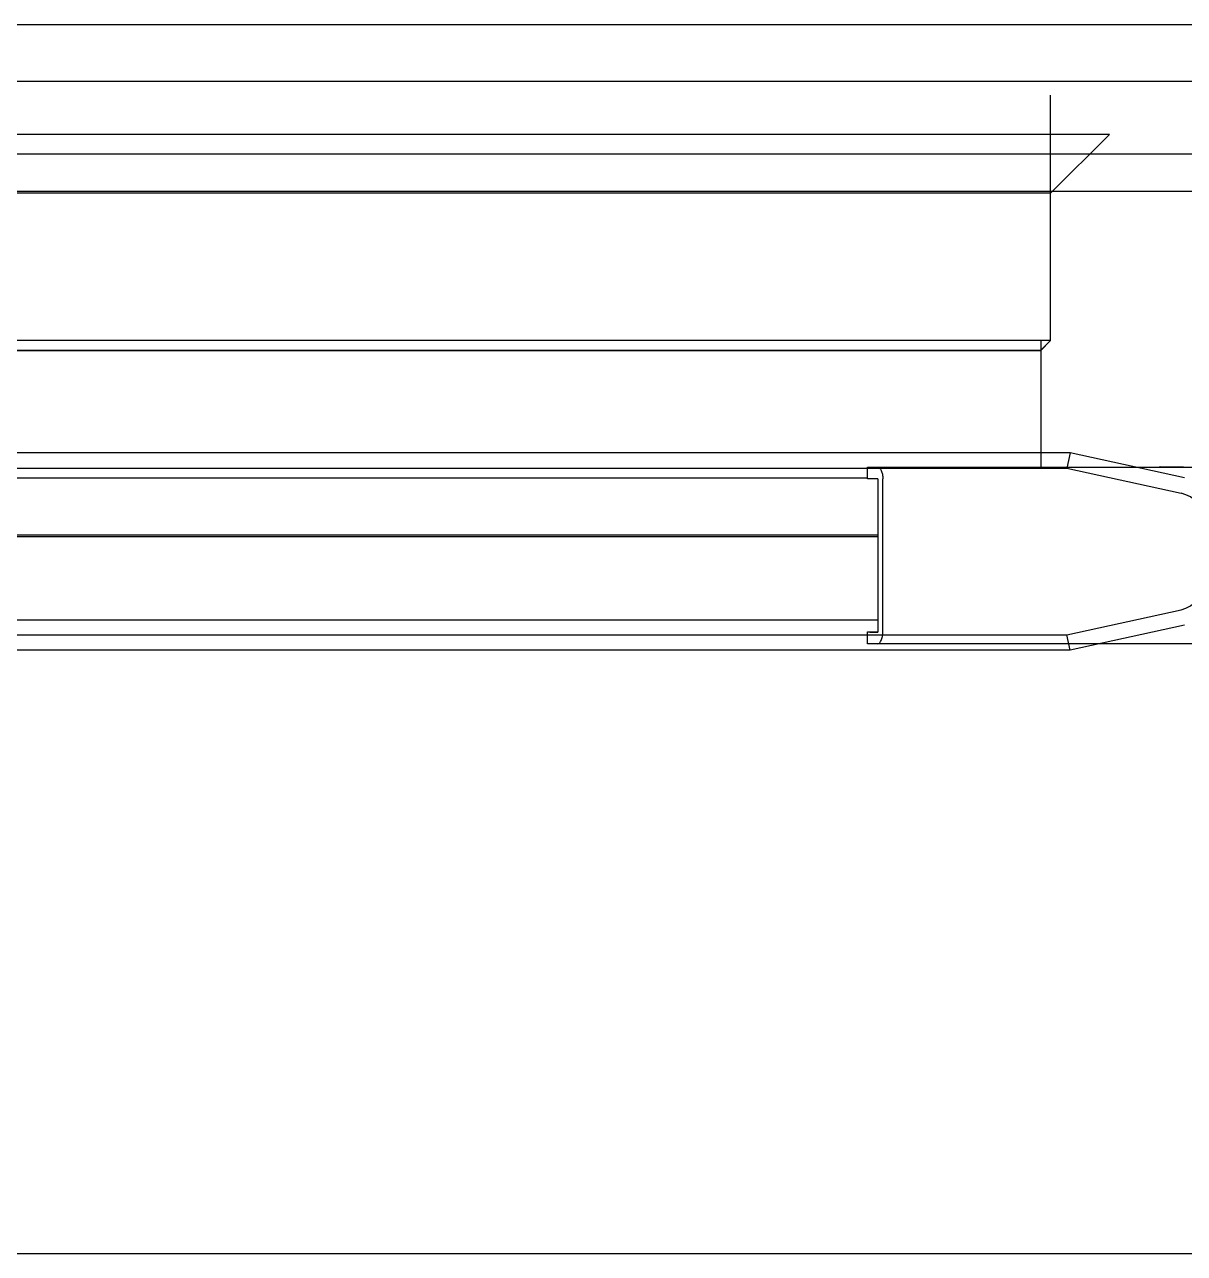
# Model space of a CAD drawing. Header units: millimetres. Extents: x 324 to 7054, y -67 to 2159.
# Drawn here: x 2938.1 to 3056.3, y -67 to 58.2 of the extents above; entities that cross this region are included whole.
import ezdxf

# ---------------------------------------------------------------- set-up
doc = ezdxf.new("R2010")
doc.units = ezdxf.units.MM
doc.header["$LTSCALE"] = 153.67
doc.layers.get('0').update_dxf_attribs({"linetype": 'CONTINUOUS'})
doc.layers.add('02___PRT_ALL_AXES', color=7, linetype='CONTINUOUS')
doc.layers.add('CONSTRUCTION_BODIES', color=7, linetype='CONTINUOUS')

msp = doc.modelspace()

# ---------------------------------------------------------------- linework, layer by layer
at = {"linetype": 'Continuous'}
for p, q in [((3042.6224, 26), (3042.6224, 51)), ((3042.63009, 51), (3042.6224, 51)), ((3042.63009, 41.20824), (3042.63009, 51)), ((3048.63032, 47.00023), (2834.62986, 47.00023)), ((3048.62628, 47.00023), (3042.62641, 41.00016)), ((3048.63032, 47.00023), (3042.63025, 41.00016)), ((3042.63025, 41.00016), (2840.62993, 41.00016)), ((3042.63009, 26), (3042.63009, 41.20824)), ((3042.63068, 26.00059), (2840.6295, 26.00059)), ((3042.63009, 26), (2840.63009, 26)), ((3042.62707, 26.00079), (3041.62628, 25)), ((3042.63068, 26.00059), (3041.63068, 25.00059)), ((3041.63068, 25.00059), (2841.6295, 25.00059)), ((2841.63009, 25), (3041.62628, 25)), ((3023.98741, 11.9098), (3023.98741, 13.1098)), ((3023.98741, 13.1098), (3070.20714, 13.10933)), ((3053.83052, 13.12071), (3056.1704, 13.12074)), ((3024.23784, 11.90981), (3023.98742, 11.9098)), ((3025.0311, 11.91006), (3024.23784, 11.90998)), ((3025.0311, 11.91006), (3025.0311, -3.71344)), ((3025.55562, -3.69017), (3025.55562, 11.90983)), ((3023.98741, -3.6902), (3024.23784, -3.69019)), ((3023.98741, -4.8902), (3023.98741, -3.6902)), ((3024.23784, -3.71345), (3024.23784, -3.69019)), ((3024.23784, -3.69019), (3025.03109, -3.69019)), ((3024.23784, -3.71345), (3025.0311, -3.71344)), ((3070.20714, -4.89067), (3023.98741, -4.8902))]:
    msp.add_line(p, q, dxfattribs=at)
msp.add_line((324, -67), (7054, -67))
msp.add_arc((3053.8311, 12.28232), 0.83839, 90.0261759, 98.988609, dxfattribs=at)
for points, knots in [([(3025.03064, 13.10982), (3025.19525, 13.11004), (3025.40912, 12.78387), (3025.52571, 12.36689), (3025.55562, 12.06664), (3025.55562, 11.90983)], [0, 0, 0, 0, 0.359411047, 0.657620587, 1, 1, 1, 1]), ([(3025.03064, -4.89018), (3025.19525, -4.8904), (3025.40912, -4.56422), (3025.52571, -4.14724), (3025.55562, -3.84699), (3025.55562, -3.69017)], [0, 0, 0, 0, 0.359411492, 0.657620334, 1, 1, 1, 1])]:
    msp.add_open_spline(points, degree=3, knots=knots, dxfattribs=at)
at = {"layer": '02___PRT_ALL_AXES', "linetype": 'Continuous'}
for p, q in [((2688.38962, 58.19176), (3195.56865, 58.19176)), ((3206.63009, 52.4), (2677.35858, 52.4)), ((3206.63009, 45), (2679.43464, 45)), ((2688.38962, 41.20824), (3195.56865, 41.20824)), ((3041.63009, 26), (3041.63009, 13.10975)), ((2837.75009, 12), (3023.98741, 12)), ((3025.0311, 6.16667), (2829.728, 6.16667)), ((3025.0311, 6), (2830.71401, 6)), ((3025.0311, -2.5), (2836.63009, -2.5))]:
    msp.add_line(p, q, dxfattribs=at)
at = {"layer": 'CONSTRUCTION_BODIES', "linetype": 'Continuous'}
for p, q in [((3044.6315, 14.57757), (2844.06381, 14.57674)), ((3044.6315, 14.57714), (3044.28793, 13.01451)), ((3056.26926, 12.01527), (3044.6315, 14.57714)), ((2844.44093, 13.01411), (3044.28793, 13.01451)), ((3044.28793, 13.01451), (3055.92568, 10.45264)), ((3044.28793, -3.98546), (3055.92568, -1.4236)), ((3056.26926, -2.98623), (3044.6315, -5.54809)), ((2844.44093, -3.98546), (3044.28793, -3.98507)), ((3044.6315, -5.54809), (3044.28793, -3.98546)), ((3044.6315, -5.5477), (2844.06381, -5.54809))]:
    msp.add_line(p, q, dxfattribs=at)
for centre, start, end in [((3055.27988, 7.5236), 359.9847472, 77.5663067), ((3055.27988, 1.50545), 282.4336937, 0.0152532)]:
    msp.add_arc(centre, 2.99945, start, end, dxfattribs=at)

doc.saveas('drawing.dxf')
